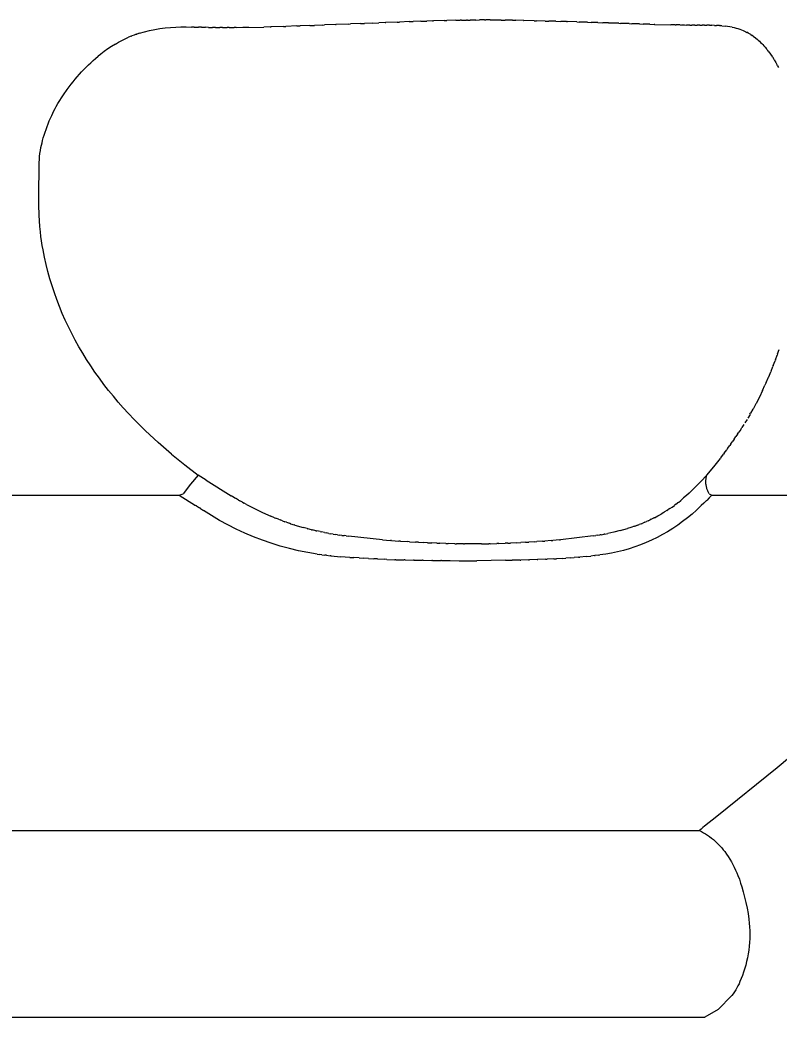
# Model space of a CAD drawing. Header units: inches. Extents: x -12 to 136, y -5 to 104.
# Drawn here: x 14.289 to 15.197, y 88.004 to 89.197 of the extents above; entities that cross this region are included whole.
import ezdxf

# ---------------------------------------------------------------- set-up
doc = ezdxf.new("R2010")
doc.units = ezdxf.units.IN
doc.layers.add('ZANO_R', color=7, linetype='Continuous', lineweight=0)
doc.layers.add('ZANO_W', color=1, linetype='Continuous', lineweight=0)
doc.styles.get("Standard").update_dxf_attribs({"font": 'ARIALUNI.TTF'})
doc.dimstyles.new('amerykanie', dxfattribs={"dimtxt": 50, "dimasz": 50, "dimexe": 0.5, "dimexo": 0.5, "dimgap": 1, "dimtad": 1, "dimdec": 0, "dimzin": 0, "dimlunit": 5, "dimtxsty": 'Standard', "dimcen": 0.09, "dimclrd": 1, "dimclre": 1, "dimclrt": 1, "dimazin": 0, "dimtfac": 1, "dimtdec": 0, "dimtmove": 0, "dimatfit": 3, "dimfxl": 1, "dimtzin": 0, "dimarcsym": 1})

# ---------------------------------------------------------------- blocks, each defined once
blk = doc.blocks.new('*D373')
at = {"layer": 'ZANO_W', "color": 1, "lineweight": -2}
for p, q in [((14.8436, 91.106), (20.3004, 91.106)), ((19.8004, 90.106), (19.8004, 55.2645)), ((17.0649, 54.2645), (20.3004, 54.2645))]:
    blk.add_line(p, q, dxfattribs=at)
at = {"layer": 'ZANO_W', "color": 1}
for points in [[(19.9671, 90.106), (19.6337, 90.106), (19.8004, 91.106)], [(19.6337, 55.2645), (19.9671, 55.2645), (19.8004, 54.2645)]]:
    blk.add_solid(points, dxfattribs=at)
at = {"layer": 'ZANO_W', "color": 1, "insert": (18.7813, 72.6852), "char_height": 1, "attachment_point": 5, "rotation": 90}
blk.add_mtext('36 13/16', dxfattribs=at)
blk = doc.blocks.new('*D378')
at = {"layer": 'ZANO_W', "color": 1, "lineweight": -2}
for p, q in [((5.8188, 100.0382), (22.9342, 100.0382)), ((22.4342, 99.0382), (22.4342, 55.2645)), ((17.0639, 54.2645), (22.9342, 54.2645))]:
    blk.add_line(p, q, dxfattribs=at)
at = {"layer": 'ZANO_W', "color": 1}
for points in [[(22.6009, 99.0382), (22.2675, 99.0382), (22.4342, 100.0382)], [(22.2675, 55.2645), (22.6009, 55.2645), (22.4342, 54.2645)]]:
    blk.add_solid(points, dxfattribs=at)
at = {"layer": 'ZANO_W', "color": 1, "insert": (21.4151, 77.1514), "char_height": 1, "attachment_point": 5, "rotation": 90}
blk.add_mtext('45 3/4', dxfattribs=at)

msp = doc.modelspace()

# ---------------------------------------------------------------- linework, layer by layer
at = {"layer": 'ZANO_R'}
for p, q in [((14.65155, 89.19064), (14.64174, 89.19027)), ((14.65155, 89.19064), (14.65361, 89.19072)), ((14.66682, 89.19124), (14.65361, 89.19072)), ((14.66682, 89.19123), (14.6675, 89.19126)), ((14.68183, 89.19183), (14.6675, 89.19126)), ((14.68183, 89.19182), (14.68457, 89.19193)), ((14.69678, 89.19243), (14.68457, 89.19194)), ((14.69678, 89.19243), (14.70153, 89.19262)), ((14.71152, 89.19302), (14.70153, 89.19262)), ((14.71152, 89.19302), (14.71836, 89.19329)), ((14.7261, 89.1936), (14.71836, 89.1933)), ((14.7261, 89.1936), (14.72672, 89.19363)), ((14.74052, 89.19416), (14.72672, 89.19363)), ((14.74052, 89.19416), (14.74332, 89.19426)), ((14.75479, 89.19469), (14.74332, 89.19427)), ((14.75479, 89.19469), (14.75975, 89.19487)), ((14.76891, 89.19519), (14.75975, 89.19487)), ((14.76891, 89.19518), (14.776, 89.19542)), ((14.78294, 89.19564), (14.776, 89.19542)), ((14.78294, 89.19564), (14.78405, 89.19567)), ((14.79689, 89.19603), (14.78405, 89.19567)), ((14.79689, 89.19603), (14.79999, 89.19611)), ((14.81073, 89.19635), (14.79999, 89.19611)), ((14.81073, 89.19635), (14.81574, 89.19644)), ((14.81763, 89.19648), (14.81574, 89.19644)), ((14.81763, 89.19648), (14.82354, 89.19656)), ((14.82449, 89.19658), (14.82354, 89.19656)), ((14.82449, 89.19657), (14.8279, 89.19661)), ((14.83472, 89.19667), (14.8279, 89.19661)), ((14.83472, 89.19667), (14.83901, 89.19669)), ((14.84492, 89.1967), (14.83901, 89.19669)), ((14.84492, 89.1967), (14.84669, 89.1967)), ((14.85168, 89.19669), (14.84669, 89.1967)), ((14.85168, 89.19669), (14.85433, 89.19668)), ((14.86509, 89.19658), (14.85433, 89.19667)), ((14.86509, 89.19659), (14.86952, 89.19653)), ((14.87836, 89.19639), (14.86952, 89.19653)), ((14.87836, 89.19639), (14.88231, 89.19632)), ((14.8915, 89.19613), (14.88231, 89.19632)), ((14.8915, 89.19613), (14.8921, 89.19611)), ((14.90451, 89.19582), (14.8921, 89.19612)), ((14.90451, 89.19581), (14.90703, 89.19575)), ((14.9174, 89.19547), (14.90703, 89.19575)), ((14.9174, 89.19546), (14.92183, 89.19534)), ((14.9302, 89.1951), (14.92183, 89.19534)), ((14.9302, 89.19509), (14.9365, 89.1949)), ((14.94293, 89.1947), (14.9365, 89.1949)), ((14.94293, 89.1947), (14.94377, 89.19467)), ((14.95559, 89.1943), (14.94377, 89.19468)), ((14.95559, 89.1943), (14.95821, 89.19422)), ((14.96818, 89.1939), (14.95821, 89.19422)), ((14.96818, 89.19389), (14.97251, 89.19375)), ((14.98075, 89.19349), (14.97251, 89.19376)), ((14.98075, 89.19349), (14.98665, 89.1933)), ((14.99317, 89.1931), (14.98665, 89.1933)), ((14.99317, 89.19309), (14.99366, 89.19308)), ((15.00559, 89.19271), (14.99366, 89.19308)), ((15.00559, 89.1927), (15.00757, 89.19264)), ((15.01798, 89.19233), (15.00757, 89.19265)), ((15.01798, 89.19233), (15.0213, 89.19223)), ((15.03039, 89.19196), (15.0213, 89.19223)), ((15.03039, 89.19196), (15.03484, 89.19183)), ((15.04262, 89.1916), (15.03484, 89.19182)), ((15.04262, 89.1916), (15.04817, 89.19145)), ((15.04875, 89.19143), (15.04817, 89.19145)), ((15.04875, 89.19143), (15.06777, 89.19094)), ((15.07299, 89.19082), (15.06777, 89.19094)), ((15.07299, 89.19082), (15.07419, 89.19079)), ((15.07896, 89.1907), (15.07419, 89.1908)), ((15.07896, 89.1907), (15.08687, 89.19057)), ((15.08447, 89.19061), (15.08056, 89.19067)), ((15.0908, 89.19052), (15.08687, 89.19057)), ((15.0908, 89.19053), (15.09311, 89.1905)), ((15.09668, 89.19047), (15.09311, 89.1905)), ((15.09668, 89.19047), (15.09926, 89.19045)), ((14.4257, 89.17868), (14.42313, 89.17768)), ((14.4283, 89.17963), (14.4257, 89.17868)), ((14.4283, 89.17963), (14.4288, 89.1798)), ((14.43211, 89.18091), (14.4288, 89.1798)), ((14.43211, 89.18091), (14.43818, 89.18258)), ((14.43818, 89.18258), (14.4443, 89.18405)), ((14.4443, 89.18405), (14.45047, 89.18531)), ((14.45047, 89.18531), (14.45667, 89.18636)), ((14.45667, 89.18636), (14.46291, 89.1872)), ((14.46291, 89.1872), (14.46918, 89.18782)), ((14.46918, 89.18782), (14.47546, 89.18824)), ((14.47546, 89.18824), (14.48175, 89.18844)), ((14.48175, 89.18844), (14.48804, 89.18843)), ((14.48804, 89.18843), (14.49434, 89.18821)), ((14.4976, 89.18817), (14.49434, 89.18822)), ((14.4976, 89.18817), (14.50262, 89.18808)), ((14.50625, 89.188), (14.50262, 89.18808)), ((14.50625, 89.188), (14.51108, 89.1879)), ((14.51467, 89.18782), (14.51108, 89.1879)), ((14.51467, 89.18783), (14.51962, 89.18774)), ((14.52307, 89.18768), (14.51962, 89.18773)), ((14.52307, 89.18768), (14.52825, 89.18763)), ((14.53134, 89.18761), (14.52825, 89.18763)), ((14.53134, 89.18761), (14.53691, 89.18759)), ((14.5396, 89.1876), (14.53691, 89.18759)), ((14.5396, 89.1876), (14.54557, 89.18762)), ((14.5478, 89.18764), (14.54557, 89.18763)), ((14.5478, 89.18764), (14.5808, 89.18826)), ((14.5631, 89.18786), (14.55598, 89.18774)), ((14.5885, 89.18847), (14.5808, 89.18826)), ((14.5885, 89.18847), (14.58959, 89.18851)), ((14.60453, 89.18896), (14.58959, 89.1885)), ((14.60453, 89.18896), (14.60708, 89.18905)), ((14.62033, 89.1895), (14.60708, 89.18904)), ((14.62033, 89.1895), (14.62446, 89.18964)), ((14.63608, 89.19006), (14.62446, 89.18964)), ((14.63608, 89.19006), (14.64174, 89.19027)), ((15.1025, 89.19044), (15.09926, 89.19045)), ((15.1025, 89.19043), (15.10529, 89.19042)), ((15.10832, 89.19041), (15.10529, 89.19043)), ((15.10832, 89.19042), (15.11118, 89.1904)), ((15.11415, 89.19037), (15.11118, 89.1904)), ((15.11415, 89.19038), (15.11691, 89.19034)), ((15.1201, 89.19026), (15.11691, 89.19033)), ((15.1201, 89.19027), (15.12246, 89.19019)), ((15.12598, 89.19002), (15.12246, 89.19019)), ((15.12598, 89.19002), (15.12783, 89.18991)), ((15.12904, 89.18982), (15.12783, 89.18991)), ((15.12904, 89.18982), (15.13303, 89.18944)), ((15.13586, 89.18909), (15.13303, 89.18944)), ((15.13868, 89.18864), (15.13586, 89.18909)), ((15.14148, 89.1881), (15.13868, 89.18864)), ((15.14148, 89.18809), (15.14372, 89.18759)), ((15.14372, 89.18759), (15.14595, 89.18701)), ((15.14595, 89.18701), (15.14816, 89.18636)), ((15.14816, 89.18636), (15.15034, 89.18563)), ((15.15034, 89.18563), (15.15249, 89.18483)), ((15.15249, 89.18483), (15.15462, 89.18395)), ((15.15462, 89.18395), (15.15671, 89.18299)), ((15.15743, 89.18265), (15.15671, 89.183)), ((15.15743, 89.18264), (15.15886, 89.18191)), ((15.16046, 89.18106), (15.15887, 89.18192)), ((15.16203, 89.18016), (15.16046, 89.18106)), ((15.16358, 89.17921), (15.16203, 89.18016)), ((15.16356, 89.17919), (15.16513, 89.17817)), ((14.40332, 89.16791), (14.39879, 89.16511)), ((14.40332, 89.1679), (14.40716, 89.1701)), ((14.40716, 89.1701), (14.41106, 89.17218)), ((14.41106, 89.17218), (14.41503, 89.17414)), ((14.41503, 89.17414), (14.41906, 89.17598)), ((14.42228, 89.17734), (14.41905, 89.17598)), ((14.42228, 89.17734), (14.42313, 89.17768)), ((15.1666, 89.17718), (15.16514, 89.17819)), ((15.16659, 89.17716), (15.16915, 89.17526)), ((15.16954, 89.17497), (15.16916, 89.17527)), ((15.16954, 89.17496), (15.17112, 89.17367)), ((15.1724, 89.17258), (15.17113, 89.17368)), ((15.1724, 89.17258), (15.17392, 89.17121)), ((15.17392, 89.17121), (15.17541, 89.16981)), ((15.17541, 89.16981), (15.17686, 89.16836)), ((15.17785, 89.16733), (15.17686, 89.16836)), ((15.17785, 89.16734), (15.17938, 89.16568)), ((14.38543, 89.15558), (14.38256, 89.15327)), ((14.38543, 89.15558), (14.38577, 89.15585)), ((14.39001, 89.15908), (14.38577, 89.15585)), ((14.39435, 89.16216), (14.39001, 89.15908)), ((14.39879, 89.16511), (14.39435, 89.16216)), ((15.17938, 89.16568), (15.18087, 89.16399)), ((15.18087, 89.16399), (15.18232, 89.16226)), ((15.18288, 89.16156), (15.18232, 89.16226)), ((15.18288, 89.16156), (15.18407, 89.16006)), ((15.18526, 89.15849), (15.18407, 89.16006)), ((15.18526, 89.15849), (15.18722, 89.15579)), ((15.18722, 89.15579), (15.1891, 89.15304)), ((14.36817, 89.14018), (14.37095, 89.14291)), ((14.37095, 89.14291), (14.37378, 89.14558)), ((14.37378, 89.14558), (14.37666, 89.1482)), ((14.37666, 89.1482), (14.37958, 89.15076)), ((14.37958, 89.15076), (14.38256, 89.15327)), ((15.18968, 89.15215), (15.1891, 89.15304)), ((15.18968, 89.15215), (15.19071, 89.15056)), ((15.19178, 89.14883), (15.19071, 89.15056)), ((15.19178, 89.14883), (15.1936, 89.14579)), ((15.1936, 89.14579), (15.19534, 89.1427)), ((14.35758, 89.12878), (14.36015, 89.1317)), ((14.36015, 89.1317), (14.36277, 89.13457)), ((14.36277, 89.13457), (14.36545, 89.1374)), ((14.36545, 89.1374), (14.36817, 89.14018)), ((15.19571, 89.14202), (15.19534, 89.1427)), ((15.19572, 89.14202), (15.19683, 89.13994)), ((14.34553, 89.1135), (14.35019, 89.11974)), ((14.35019, 89.11974), (14.3526, 89.12279)), ((14.3526, 89.12279), (14.35506, 89.12581)), ((14.35506, 89.12581), (14.35758, 89.12878)), ((14.33886, 89.10374), (14.34108, 89.10711)), ((14.34108, 89.10711), (14.34553, 89.1135)), ((14.33262, 89.09335), (14.33462, 89.09686)), ((14.33462, 89.09686), (14.33671, 89.10032)), ((14.33671, 89.10032), (14.33886, 89.10374)), ((14.32706, 89.08247), (14.32838, 89.08522)), ((14.32838, 89.08522), (14.32974, 89.08796)), ((14.32974, 89.08796), (14.33115, 89.09067)), ((14.33115, 89.09067), (14.33262, 89.09335)), ((14.32151, 89.0692), (14.3228, 89.07255)), ((14.3228, 89.07255), (14.32416, 89.07589)), ((14.32416, 89.07589), (14.32558, 89.07919)), ((14.32558, 89.07919), (14.32706, 89.08247)), ((14.31802, 89.05899), (14.31911, 89.06242)), ((14.31911, 89.06242), (14.32028, 89.06582)), ((14.32028, 89.06582), (14.32151, 89.0692)), ((14.31483, 89.04687), (14.31549, 89.04978)), ((14.31549, 89.04978), (14.31622, 89.05267)), ((14.31622, 89.05267), (14.317, 89.05555)), ((14.317, 89.05555), (14.31802, 89.05899)), ((14.31265, 89.03354), (14.31308, 89.03703)), ((14.31308, 89.03703), (14.31361, 89.0405)), ((14.31361, 89.0405), (14.31423, 89.04395)), ((14.31423, 89.04395), (14.31483, 89.04687)), ((14.31193, 89.02142), (14.31206, 89.02574)), ((14.31206, 89.02574), (14.31232, 89.03005)), ((14.31232, 89.03005), (14.31265, 89.03354)), ((14.31156, 88.98814), (14.31193, 89.02142)), ((14.31171, 88.97569), (14.31156, 88.98814)), ((14.31217, 88.96325), (14.31171, 88.97569)), ((14.31305, 88.94949), (14.31217, 88.96325)), ((14.31363, 88.94303), (14.31305, 88.94949)), ((14.31424, 88.93764), (14.31363, 88.94303)), ((14.31498, 88.93227), (14.31424, 88.93764)), ((14.31583, 88.92691), (14.31498, 88.93227)), ((14.31678, 88.92157), (14.31583, 88.92691)), ((14.31851, 88.9129), (14.31678, 88.92157)), ((14.32046, 88.90427), (14.31851, 88.9129)), ((14.32263, 88.8957), (14.32046, 88.90427)), ((14.32501, 88.88718), (14.32263, 88.8957)), ((14.32757, 88.87877), (14.32501, 88.88718)), ((14.33032, 88.87043), (14.32757, 88.87877)), ((14.33326, 88.86215), (14.33032, 88.87043)), ((14.33641, 88.85394), (14.33326, 88.86215)), ((14.3398, 88.84569), (14.33641, 88.85394)), ((14.34339, 88.83752), (14.3398, 88.84569)), ((14.34717, 88.82943), (14.34339, 88.83752)), ((14.35115, 88.82144), (14.34717, 88.82943)), ((14.3553, 88.81354), (14.35115, 88.82144)), ((14.35964, 88.80574), (14.3553, 88.81354)), ((14.36416, 88.79804), (14.35964, 88.80574)), ((14.36884, 88.79045), (14.36416, 88.79804)), ((15.19565, 88.79721), (15.19511, 88.79568)), ((15.19564, 88.79721), (15.19745, 88.80251)), ((14.37378, 88.78283), (14.36884, 88.79045)), ((15.19052, 88.78323), (15.19268, 88.78894)), ((15.19314, 88.79017), (15.19268, 88.78894)), ((15.19313, 88.79017), (15.19511, 88.79569)), ((14.37888, 88.77533), (14.37378, 88.78283)), ((14.38414, 88.76794), (14.37888, 88.77533)), ((15.18502, 88.76963), (15.18754, 88.77569)), ((15.18782, 88.77638), (15.18754, 88.77568)), ((15.18782, 88.77638), (15.19015, 88.78227)), ((15.19053, 88.78323), (15.19016, 88.78226)), ((14.38956, 88.76067), (14.38414, 88.76794)), ((15.18213, 88.76297), (15.1806, 88.75959)), ((15.18212, 88.76298), (15.18483, 88.76919)), ((15.18502, 88.76963), (15.18484, 88.76919)), ((14.39513, 88.75351), (14.38956, 88.76067)), ((14.40085, 88.74647), (14.39513, 88.75351)), ((15.17766, 88.75329), (15.17389, 88.74559)), ((15.17766, 88.7533), (15.1806, 88.75959)), ((14.40671, 88.73954), (14.40085, 88.74647)), ((14.4127, 88.73273), (14.40671, 88.73954)), ((15.16955, 88.73724), (15.16671, 88.732)), ((15.16955, 88.73724), (15.16994, 88.73797)), ((15.17389, 88.74559), (15.16994, 88.73797)), ((14.41915, 88.72569), (14.4127, 88.73273)), ((14.42574, 88.71877), (14.41915, 88.72569)), ((15.16267, 88.72487), (15.16339, 88.72612)), ((15.16617, 88.73101), (15.1634, 88.72612)), ((15.16616, 88.73102), (15.16671, 88.732)), ((14.43245, 88.71198), (14.42574, 88.71877)), ((15.15909, 88.71878), (15.15658, 88.71465)), ((15.16268, 88.72486), (15.16003, 88.72034)), ((14.43928, 88.70531), (14.43245, 88.71198)), ((14.45468, 88.69103), (14.43928, 88.70531)), ((15.14779, 88.70099), (15.1495, 88.70357)), ((15.15164, 88.70684), (15.1495, 88.70357)), ((15.15163, 88.70685), (15.15306, 88.70908)), ((15.15541, 88.71277), (15.15307, 88.70907)), ((14.47052, 88.67726), (14.45468, 88.69103)), ((15.13993, 88.6895), (15.13857, 88.68757)), ((15.13992, 88.6895), (15.14225, 88.69283)), ((15.14389, 88.69521), (15.14225, 88.69283)), ((15.14389, 88.69521), (15.1459, 88.69816)), ((15.14779, 88.70099), (15.1459, 88.69816)), ((15.13186, 88.67833), (15.13104, 88.67722)), ((15.13186, 88.67833), (15.13483, 88.68238)), ((15.13591, 88.68387), (15.13484, 88.68238)), ((15.13591, 88.68387), (15.13856, 88.68757)), ((14.47052, 88.67726), (14.4862, 88.66447)), ((15.11928, 88.66205), (15.12721, 88.67213)), ((15.12777, 88.67289), (15.1272, 88.67214)), ((15.12778, 88.67288), (15.13104, 88.67722)), ((14.4862, 88.66447), (14.50229, 88.65221)), ((15.11104, 88.65221), (15.11928, 88.66205)), ((14.50229, 88.65221), (14.49306, 88.64112)), ((14.51204, 88.64599), (14.50229, 88.65221)), ((14.51204, 88.64599), (14.54184, 88.62746)), ((15.10379, 88.64443), (15.09633, 88.63684)), ((15.11104, 88.65221), (15.10379, 88.64443)), ((15.10989, 88.64454), (15.10992, 88.64551)), ((15.1099, 88.64357), (15.10989, 88.64454)), ((15.10994, 88.6426), (15.1099, 88.64357)), ((15.10992, 88.64551), (15.10998, 88.64648)), ((15.11002, 88.64163), (15.10994, 88.6426)), ((15.10998, 88.64648), (15.11007, 88.64745)), ((15.11007, 88.64745), (15.1102, 88.64842)), ((15.1102, 88.64842), (15.11036, 88.64937)), ((15.11036, 88.64937), (15.11055, 88.65033)), ((15.11055, 88.65033), (15.11078, 88.65127)), ((15.11078, 88.65127), (15.11104, 88.65221)), ((14.47969, 88.62821), (14.4842, 88.62974)), ((14.49306, 88.64112), (14.4842, 88.62974)), ((15.08989, 88.63069), (15.08661, 88.62771)), ((15.0899, 88.63069), (15.09633, 88.63684)), ((15.11013, 88.64066), (15.11002, 88.64163)), ((15.11027, 88.6397), (15.11013, 88.64066)), ((15.11045, 88.63874), (15.11027, 88.6397)), ((15.11066, 88.6378), (15.11045, 88.63874)), ((15.1109, 88.63685), (15.11066, 88.6378)), ((15.11118, 88.63592), (15.1109, 88.63685)), ((15.11149, 88.635), (15.11118, 88.63592)), ((15.11183, 88.63409), (15.11149, 88.635)), ((15.1122, 88.63319), (15.11183, 88.63409)), ((15.1126, 88.6323), (15.1122, 88.63319)), ((15.11303, 88.63143), (15.1126, 88.6323)), ((15.1135, 88.63058), (15.11303, 88.63143)), ((15.11399, 88.62974), (15.1135, 88.63058)), ((15.11399, 88.62974), (15.1171, 88.62821)), ((14.10049, 88.62821), (14.47969, 88.62821)), ((14.47969, 88.62821), (14.49903, 88.61593)), ((14.54595, 88.62504), (14.54184, 88.62747)), ((14.54595, 88.62504), (14.547, 88.62442)), ((14.5507, 88.62229), (14.547, 88.62442)), ((14.5507, 88.62228), (14.55218, 88.62144)), ((14.55544, 88.61962), (14.55218, 88.62145)), ((14.55543, 88.61961), (14.55752, 88.61846)), ((14.56017, 88.61704), (14.55752, 88.61847)), ((15.07357, 88.61698), (15.07603, 88.61885)), ((15.07693, 88.61956), (15.07603, 88.61885)), ((15.07693, 88.61955), (15.07974, 88.6218)), ((15.08022, 88.6222), (15.07974, 88.6218)), ((15.08022, 88.6222), (15.08328, 88.62478)), ((15.08661, 88.62771), (15.08328, 88.62478)), ((15.10728, 88.61847), (15.10438, 88.61571)), ((15.10728, 88.61847), (15.10764, 88.61882)), ((15.11061, 88.62171), (15.10764, 88.61882)), ((15.11061, 88.62171), (15.11085, 88.62194)), ((15.11388, 88.62496), (15.11085, 88.62194)), ((15.11388, 88.62496), (15.1171, 88.62821)), ((15.1171, 88.62821), (15.32255, 88.62821)), ((14.50017, 88.61521), (14.49903, 88.61593)), ((14.50017, 88.61521), (14.50387, 88.61289)), ((14.50528, 88.61201), (14.50387, 88.61289)), ((14.50528, 88.61201), (14.50872, 88.60988)), ((14.51824, 88.60379), (14.50872, 88.60988)), ((14.56016, 88.61703), (14.56977, 88.61202)), ((14.56977, 88.61202), (14.57952, 88.6073)), ((14.57952, 88.6073), (14.58941, 88.6029)), ((15.05944, 88.6074), (15.05634, 88.60554)), ((15.05945, 88.60739), (15.06047, 88.60803)), ((15.06304, 88.60967), (15.06047, 88.60803)), ((15.06305, 88.60966), (15.06451, 88.61062)), ((15.0666, 88.61203), (15.06451, 88.61062)), ((15.06661, 88.61202), (15.06943, 88.61397)), ((15.06943, 88.61397), (15.07223, 88.61598)), ((15.07357, 88.61699), (15.07222, 88.61599)), ((15.09869, 88.61028), (15.09331, 88.60549)), ((15.1039, 88.61526), (15.09869, 88.61028)), ((15.1039, 88.61526), (15.10438, 88.61571)), ((14.52796, 88.59802), (14.51824, 88.60379)), ((14.53786, 88.59259), (14.52796, 88.59802)), ((14.5936, 88.60115), (14.58941, 88.6029)), ((14.5936, 88.60115), (14.59494, 88.60061)), ((14.59841, 88.59924), (14.59494, 88.60061)), ((14.59841, 88.59924), (14.60049, 88.59844)), ((14.60325, 88.59741), (14.60049, 88.59844)), ((14.60325, 88.59741), (14.60607, 88.59638)), ((14.60811, 88.59566), (14.60607, 88.59638)), ((14.60811, 88.59566), (14.61155, 88.59448)), ((14.613, 88.59399), (14.61155, 88.59448)), ((14.613, 88.59399), (14.61704, 88.59268)), ((15.03267, 88.59403), (15.02987, 88.59294)), ((15.03267, 88.59403), (15.0344, 88.59473)), ((15.03669, 88.59568), (15.0344, 88.59473)), ((15.03669, 88.59569), (15.03886, 88.59663)), ((15.04063, 88.59742), (15.03886, 88.59663)), ((15.04063, 88.59742), (15.04335, 88.59869)), ((15.04452, 88.59924), (15.04335, 88.59869)), ((15.04452, 88.59924), (15.04776, 88.60086)), ((15.04833, 88.60115), (15.04776, 88.60086)), ((15.04833, 88.60115), (15.05237, 88.60329)), ((15.05237, 88.60329), (15.05634, 88.60554)), ((15.08206, 88.59648), (15.07622, 88.59227)), ((15.08776, 88.60089), (15.08206, 88.59648)), ((15.09331, 88.60549), (15.08776, 88.60089)), ((14.54794, 88.58749), (14.53786, 88.59259)), ((14.5582, 88.58274), (14.54794, 88.58749)), ((14.5686, 88.57833), (14.5582, 88.58274)), ((14.61793, 88.5924), (14.61704, 88.59268)), ((14.61793, 88.5924), (14.62806, 88.58941)), ((14.63292, 88.58811), (14.62806, 88.58941)), ((14.63292, 88.5881), (14.63352, 88.58795)), ((14.63798, 88.58683), (14.63352, 88.58795)), ((14.63798, 88.58683), (14.63899, 88.58658)), ((14.64308, 88.58562), (14.63899, 88.58658)), ((14.64308, 88.58562), (14.64446, 88.58531)), ((14.64822, 88.58449), (14.64446, 88.58531)), ((14.64822, 88.58449), (14.64994, 88.58413)), ((14.65338, 88.58344), (14.64994, 88.58414)), ((14.65338, 88.58344), (14.65536, 88.58306)), ((14.65855, 88.58247), (14.65536, 88.58306)), ((14.65855, 88.58247), (14.66079, 88.58208)), ((14.66372, 88.58158), (14.66079, 88.58208)), ((14.98903, 88.58166), (14.99242, 88.58231)), ((14.99981, 88.5839), (14.99242, 88.58231)), ((15.00716, 88.5857), (14.99981, 88.5839)), ((15.00716, 88.5857), (15.01161, 88.58691)), ((15.01161, 88.58691), (15.01602, 88.5882)), ((15.02024, 88.58953), (15.01602, 88.5882)), ((15.02443, 88.59095), (15.02024, 88.58953)), ((15.02443, 88.59095), (15.02529, 88.59125)), ((15.02858, 88.59245), (15.02529, 88.59125)), ((15.02858, 88.59245), (15.02987, 88.59293)), ((15.0641, 88.58447), (15.05785, 88.58089)), ((15.07023, 88.58827), (15.0641, 88.58447)), ((15.07622, 88.59227), (15.07023, 88.58827)), ((14.57915, 88.57429), (14.5686, 88.57833)), ((14.58983, 88.5706), (14.57915, 88.57429)), ((14.60063, 88.56727), (14.58983, 88.5706)), ((14.66372, 88.58158), (14.66618, 88.58119)), ((14.66889, 88.58078), (14.66618, 88.58119)), ((14.66889, 88.58078), (14.67157, 88.58039)), ((14.67411, 88.58005), (14.67157, 88.5804)), ((14.67411, 88.58005), (14.67691, 88.57969)), ((14.67939, 88.57938), (14.67691, 88.57969)), ((14.67939, 88.57938), (14.68223, 88.57903)), ((14.72302, 88.57471), (14.68223, 88.57903)), ((14.72302, 88.57471), (14.73254, 88.57391)), ((14.73381, 88.57381), (14.73254, 88.57391)), ((14.73381, 88.57381), (14.74261, 88.57316)), ((14.74455, 88.57302), (14.74261, 88.57316)), ((14.74455, 88.57303), (14.75263, 88.57251)), ((14.75529, 88.57235), (14.75263, 88.57251)), ((14.75529, 88.57235), (14.76251, 88.57193)), ((14.76606, 88.57174), (14.76251, 88.57193)), ((14.76606, 88.57174), (14.77226, 88.57142)), ((14.77694, 88.57119), (14.77226, 88.57142)), ((14.77694, 88.57119), (14.78194, 88.57096)), ((14.78782, 88.57071), (14.78194, 88.57096)), ((14.78782, 88.57071), (14.79167, 88.57056)), ((14.79861, 88.57033), (14.79167, 88.57056)), ((14.79861, 88.57033), (14.80154, 88.57025)), ((14.80933, 88.57006), (14.80154, 88.57025)), ((14.85175, 88.5701), (14.85028, 88.57007)), ((14.85175, 88.5701), (14.85991, 88.57031)), ((14.86229, 88.57038), (14.85991, 88.57031)), ((14.86229, 88.57038), (14.86952, 88.57063)), ((14.87283, 88.57076), (14.86952, 88.57063)), ((14.87283, 88.57076), (14.87625, 88.57091)), ((14.8834, 88.57124), (14.87625, 88.57091)), ((14.8834, 88.57124), (14.88853, 88.5715)), ((14.89392, 88.57179), (14.88853, 88.5715)), ((14.89392, 88.57179), (14.89804, 88.57203)), ((14.90428, 88.5724), (14.89804, 88.57203)), ((14.90428, 88.5724), (14.90759, 88.57261)), ((14.91453, 88.57308), (14.90759, 88.57261)), ((14.91453, 88.57309), (14.91714, 88.57328)), ((14.92469, 88.57387), (14.91714, 88.57327)), ((14.92469, 88.57387), (14.92666, 88.57404)), ((14.93481, 88.57477), (14.92666, 88.57403)), ((14.93481, 88.57477), (14.93609, 88.5749)), ((14.97499, 88.57944), (14.93609, 88.5749)), ((14.97499, 88.57944), (14.97809, 88.57987)), ((14.97975, 88.58012), (14.97809, 88.57987)), ((14.97975, 88.58012), (14.98286, 88.5806)), ((14.98442, 88.58085), (14.98286, 88.5806)), ((14.98442, 88.58085), (14.98765, 88.58141)), ((14.98903, 88.58166), (14.98765, 88.58141)), ((15.03841, 88.57146), (15.03173, 88.56877)), ((15.045, 88.57438), (15.03841, 88.57146)), ((15.05148, 88.57752), (15.045, 88.57438)), ((15.05785, 88.58089), (15.05148, 88.57752)), ((14.61153, 88.56431), (14.60063, 88.56727)), ((14.62253, 88.56173), (14.61153, 88.56431)), ((14.63361, 88.55951), (14.62253, 88.56173)), ((14.64476, 88.55767), (14.63361, 88.55951)), ((14.80933, 88.57007), (14.81131, 88.57003)), ((14.81999, 88.56991), (14.81131, 88.57003)), ((14.81999, 88.56991), (14.82106, 88.5699)), ((14.8412, 88.56993), (14.82106, 88.5699)), ((14.8412, 88.56993), (14.85028, 88.57007)), ((14.99713, 88.55887), (14.99004, 88.55762)), ((15.00418, 88.56037), (14.99713, 88.55887)), ((15.01117, 88.56211), (15.00418, 88.56037)), ((15.0181, 88.5641), (15.01117, 88.56211)), ((15.02495, 88.56632), (15.0181, 88.5641)), ((15.03173, 88.56877), (15.02495, 88.56632)), ((14.64476, 88.55767), (14.64736, 88.55729)), ((14.65037, 88.55687), (14.64736, 88.55729)), ((14.65037, 88.55687), (14.65373, 88.55643)), ((14.65594, 88.55617), (14.65373, 88.55643)), ((14.65594, 88.55616), (14.6601, 88.5557)), ((14.66152, 88.55555), (14.6601, 88.5557)), ((14.66152, 88.55555), (14.67282, 88.55452)), ((14.6838, 88.55372), (14.67282, 88.55452)), ((14.6838, 88.55372), (14.68864, 88.55341)), ((14.69492, 88.55302), (14.68864, 88.55341)), ((14.69492, 88.55302), (14.69996, 88.55271)), ((14.706, 88.55237), (14.69996, 88.55272)), ((14.706, 88.55236), (14.71256, 88.55201)), ((14.71705, 88.55178), (14.71256, 88.55201)), ((14.71705, 88.55178), (14.72511, 88.5514)), ((14.72807, 88.55128), (14.72511, 88.5514)), ((14.72807, 88.55128), (14.73762, 88.55093)), ((14.73905, 88.55089), (14.73762, 88.55093)), ((14.73905, 88.55089), (14.74877, 88.55064)), ((14.75, 88.55061), (14.74877, 88.55064)), ((14.75, 88.55061), (14.75988, 88.55042)), ((14.76091, 88.55041), (14.75988, 88.55042)), ((14.76091, 88.55041), (14.77094, 88.55025)), ((14.77178, 88.55024), (14.77094, 88.55025)), ((14.77178, 88.55024), (14.78195, 88.55008)), ((14.78259, 88.55007), (14.78195, 88.55008)), ((14.78259, 88.55007), (14.7929, 88.54992)), ((14.79335, 88.54991), (14.7929, 88.54992)), ((14.79335, 88.54991), (14.80378, 88.5498)), ((14.80405, 88.5498), (14.80378, 88.5498)), ((14.80405, 88.5498), (14.81459, 88.54973)), ((14.81471, 88.54973), (14.81459, 88.54973)), ((14.81471, 88.54973), (14.83586, 88.54975)), ((14.87022, 88.5502), (14.83586, 88.54975)), ((14.87022, 88.5502), (14.87805, 88.55034)), ((14.88766, 88.55051), (14.87805, 88.55034)), ((14.88766, 88.55051), (14.88839, 88.55053)), ((14.89782, 88.55073), (14.88839, 88.55053)), ((14.89782, 88.55073), (14.89866, 88.55075)), ((14.90792, 88.55103), (14.89866, 88.55075)), ((14.90792, 88.55103), (14.90887, 88.55106)), ((14.91795, 88.55142), (14.90887, 88.55106)), ((14.91795, 88.55142), (14.92007, 88.55152)), ((14.92791, 88.55192), (14.92007, 88.55152)), ((14.92791, 88.55192), (14.93119, 88.55211)), ((14.9378, 88.55252), (14.93119, 88.55211)), ((14.9378, 88.55252), (14.94224, 88.55281)), ((14.94762, 88.55318), (14.94224, 88.55281)), ((14.94762, 88.55318), (14.95241, 88.55352)), ((14.95736, 88.55389), (14.95241, 88.55352)), ((14.95736, 88.55389), (14.95896, 88.55402)), ((14.96675, 88.5547), (14.95896, 88.55402)), ((14.96675, 88.5547), (14.97214, 88.55524)), ((14.9766, 88.55576), (14.97214, 88.55524)), ((14.9766, 88.55576), (14.97753, 88.55587)), ((14.98137, 88.55638), (14.97753, 88.55587)), ((14.98137, 88.55638), (14.98291, 88.5566)), ((14.99004, 88.55762), (14.98291, 88.5566)), ((15.24142, 88.34109), (15.19527, 88.30191)), ((15.19527, 88.30191), (15.12285, 88.24353)), ((15.12285, 88.24353), (15.10812, 88.23212)), ((13.66326, 88.22693), (15.1021, 88.22693)), ((15.1041, 88.22872), (15.10216, 88.22693)), ((15.10216, 88.22693), (15.10469, 88.22563)), ((15.10609, 88.23045), (15.1041, 88.22872)), ((15.10469, 88.22563), (15.10717, 88.22425)), ((15.10812, 88.23212), (15.10609, 88.23045)), ((15.10717, 88.22425), (15.10961, 88.22278)), ((15.10961, 88.22278), (15.11199, 88.22123)), ((15.11199, 88.22123), (15.11432, 88.2196)), ((15.11432, 88.2196), (15.11659, 88.21789)), ((15.11659, 88.21789), (15.11881, 88.21611)), ((15.11881, 88.21611), (15.12096, 88.21425)), ((15.12096, 88.21425), (15.12306, 88.21232)), ((15.12306, 88.21232), (15.12508, 88.21032)), ((15.12508, 88.21032), (15.12704, 88.20826)), ((15.12704, 88.20826), (15.12892, 88.20613)), ((15.12892, 88.20613), (15.13073, 88.20394)), ((15.13073, 88.20394), (15.13247, 88.20169)), ((15.13247, 88.20169), (15.13462, 88.19872)), ((15.13462, 88.19872), (15.13667, 88.19569)), ((15.13667, 88.19569), (15.13863, 88.19259)), ((15.13863, 88.19259), (15.14049, 88.18944)), ((15.14049, 88.18944), (15.14225, 88.18623)), ((15.14225, 88.18623), (15.14391, 88.18297)), ((15.14391, 88.18297), (15.14547, 88.17965)), ((15.14547, 88.17965), (15.14693, 88.17629)), ((15.14693, 88.17629), (15.14828, 88.17289)), ((15.14828, 88.17289), (15.14992, 88.1685)), ((15.14992, 88.1685), (15.15145, 88.16407)), ((15.15145, 88.16407), (15.15286, 88.1596)), ((15.15286, 88.1596), (15.15463, 88.15349)), ((15.15463, 88.15349), (15.15626, 88.14733)), ((15.15626, 88.14733), (15.15786, 88.14076)), ((15.15786, 88.14076), (15.15925, 88.13414)), ((15.15925, 88.13414), (15.16042, 88.12748)), ((15.16042, 88.12748), (15.16137, 88.12079)), ((15.16137, 88.12079), (15.16187, 88.11618)), ((15.16187, 88.11618), (15.16222, 88.11155)), ((15.16222, 88.11155), (15.16242, 88.10692)), ((15.16242, 88.10692), (15.16248, 88.10228)), ((15.16213, 88.09301), (15.16174, 88.08839)), ((15.16238, 88.09764), (15.16213, 88.09301)), ((15.16248, 88.10228), (15.16238, 88.09764)), ((15.16119, 88.08378), (15.1605, 88.0792)), ((15.16174, 88.08839), (15.16119, 88.08378)), ((15.15866, 88.0701), (15.15753, 88.06561)), ((15.15965, 88.07463), (15.15866, 88.0701)), ((15.1605, 88.0792), (15.15965, 88.07463)), ((15.15503, 88.05733), (15.15369, 88.05356)), ((15.15625, 88.06115), (15.15503, 88.05733)), ((15.15753, 88.06561), (15.15625, 88.06115)), ((15.15067, 88.04614), (15.14952, 88.04363)), ((15.15224, 88.04983), (15.15067, 88.04614)), ((15.15369, 88.05356), (15.15224, 88.04983)), ((15.14417, 88.03396), (15.14266, 88.03165)), ((15.14562, 88.03632), (15.14417, 88.03396)), ((15.14699, 88.03871), (15.14562, 88.03632)), ((15.14829, 88.04115), (15.14699, 88.03871)), ((15.14952, 88.04363), (15.14829, 88.04115)), ((15.14107, 88.02938), (15.12466, 88.0129)), ((15.14266, 88.03165), (15.14107, 88.02938)), ((15.12466, 88.0129), (15.10879, 88.00372)), ((13.65736, 88.00372), (15.10873, 88.00372))]:
    msp.add_line(p, q, dxfattribs=at)

# ---------------------------------------------------------------- dimensions: what is measured, and where the dimension line sits
at = {"layer": 'ZANO_W'}
for base, p1, p2, picture, middle in [((22.43419, 54.2645), (5.31876, 100.03824), (16.56386, 54.2645), '*D378', (21.4151, 77.15137)), ((19.80041, 54.2645), (14.34364, 91.10597), (16.56489, 54.2645), '*D373', (18.78131, 72.68524))]:
    dim = msp.add_linear_dim(base=base, p1=p1, p2=p2, angle=90, dimstyle='amerykanie', override={"dimtxt": 1, "dimasz": 1, "dimgap": 0.5, "dimdec": 4, "dimaunit": 1, "dimadec": 1, "dimtdec": 4, "dimtmove": 1, "dimfrac": 2}, dxfattribs=at)
    dim.commit()
    dim.dimension.update_dxf_attribs({"geometry": picture, "text_midpoint": middle})

doc.saveas('drawing.dxf')
